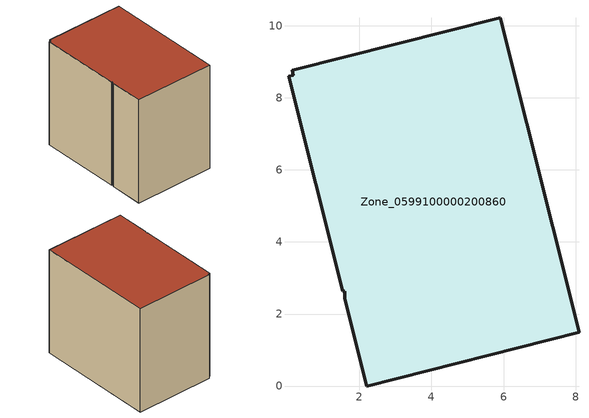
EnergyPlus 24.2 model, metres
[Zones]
Zone_0599100000200860
 floor ground (C_G): 1.54,2.63 0.03,8.59 0.17,8.63 0.14,8.77 5.92,10.22 8.1,1.49 2.2,0 1.59,2.43 1.6,2.63 z0
 wall outside (C_F): 8.1,1.49 5.92,10.22 0.14,8.77 0.17,8.63 0.03,8.59 1.54,2.63 1.6,2.63 1.59,2.43 2.2,0 8.1,1.49 z0:8.1
 roof outside (C_R): 1.6,2.63 1.59,2.43 2.2,0 8.1,1.49 5.92,10.22 0.14,8.77 0.17,8.63 0.03,8.59 1.54,2.63 z8.1
[BUILDING]
Pand.0599100000200860: North Axis=0; Terrain=City; Loads Convergence Tolerance Value=0.04; Temperature Convergence Tolerance Value=0.4; Solar Distribution=FullExterior; Maximum Number of Warmup Days=25; Minimum Number of Warmup Days=1
[Site:Location]
Rotterdam.The.Hague.AP_ZH_NLD Design_Conditions: Latitude=51.96; Longitude=4.45; Time Zone=1; Elevation=-4.5
[SITE:GROUNDTEMPERATURE:BUILDINGSURFACE]
18, 18, 18, 18, 18, 18, 18, 18, 18, 18, 18, 18
[MATERIAL] Thermal Absorptance=0.9; Solar Absorptance=0.7; Visible Absorptance=0.7
Name | Roughness | Thickness | Conductivity | Density | Specific Heat
G.TC.1965-1974 | MediumSmooth | 0.15 | 0.882353 | 540 | 1210
F.TC.1965-1974 | Rough | 0.3 | 0.697674 | 1920 | 840
R.TC.1965-1974 | MediumRough | 0.2 | 0.232558 | 1500 | 1000
[CONSTRUCTION]
C_G: G.TC.1965-1974
C_F: F.TC.1965-1974
C_R: R.TC.1965-1974
[ZONE]
Zone_0599100000200860: Type=1; Multiplier=1; Ceiling Height=Autocalculate; Volume=Autocalculate; Floor Area=autocalculate; Part of Total Floor Area=Yes
[ZONEINFILTRATION:DESIGNFLOWRATE]
Infil_Zone_0599100000200860: Zone or ZoneList or Space or SpaceList=Zone_0599100000200860; Schedule=AlwaysOn; Design Flow Rate Calculation Method=Flow/Area; Flow Rate per Floor Area=0.003; Constant Term Coefficient=1; Temperature Term Coefficient=0; Velocity Term Coefficient=0; Velocity Squared Term Coefficient=0
[HVACTEMPLATE:ZONE:IDEALLOADSAIRSYSTEM]
Zone_0599100000200860: Maximum Heating Supply Air Temperature=50; Minimum Cooling Supply Air Temperature=13; Maximum Heating Supply Air Humidity Ratio=0.0156; Minimum Cooling Supply Air Humidity Ratio=0.0077; Heating Limit=NoLimit; Cooling Limit=NoLimit; Dehumidification Control Type=ConstantSensibleHeatRatio; Cooling Sensible Heat Ratio=0.7; Dehumidification Setpoint=60; Humidification Control Type=None; Humidification Setpoint=30; Outdoor Air Method=None; Outdoor Air Flow Rate per Person=0.00944; Outdoor Air Flow Rate per Zone Floor Area=0; Outdoor Air Flow Rate per Zone=0; Demand Controlled Ventilation Type=None; Outdoor Air Economizer Type=NoEconomizer; Heat Recovery Type=None; Sensible Heat Recovery Effectiveness=0.7; Latent Heat Recovery Effectiveness=0.65
[ZONECONTROL:THERMOSTAT]
ThermostatControl_Zone_0599100000200860: Zone or ZoneList=Zone_0599100000200860; Control Type Schedule=DualSetpointControlType; Control 1=Thermostat_Zone_0599100000200860; Temperature Difference Between Cutout And Setpoint=0
[THERMOSTATSETPOINT:DUALSETPOINT]
Thermostat_Zone_0599100000200860: Heating Setpoint Temperature Schedule=HeatingSetpoint_Zone_0599100000200860; Cooling Setpoint Temperature Schedule=CoolingSetpoint_Zone_0599100000200860
[SCHEDULE:COMPACT]
HeatingSetpoint_Zone_0599100000200860: Through: 12/31, For: AllDays, Until: 24:00, 21
CoolingSetpoint_Zone_0599100000200860: Through: 12/31, For: AllDays, Until: 24:00, 24
DualSetpointControlType: Through: 12/31, For: AllDays, Until: 24:00, 4
AlwaysOn: Through: 12/31, For: AllDays, Until: 24:00, 1
